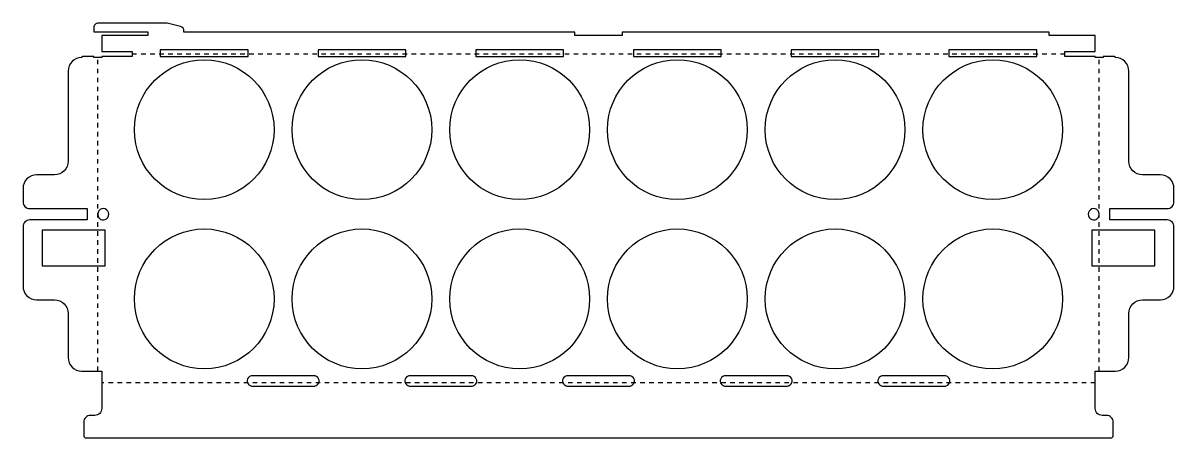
# Model space of a CAD drawing. Header units: millimetres. Extents: x 0 to 511, y 0 to 184.
import ezdxf

# ---------------------------------------------------------------- set-up
doc = ezdxf.new("R2010")
doc.units = ezdxf.units.MM
doc.linetypes.add('DOT', pattern=[4, 2, -2])
doc.layers.get('0').update_dxf_attribs({"color": 250, "linetype": 'CONTINUOUS'})
doc.layers.add('Bend', color=94, linetype='DOT')

msp = doc.modelspace()

# ---------------------------------------------------------------- linework, layer by layer
for points in [[(483.94, 1), (483.94, 7, 0.414214), (480.94, 10), (478.94, 10, -0.414214), (475.94, 13), (475.94, 29.64), (484.88, 29.64, 0.414214), (490.88, 35.64), (490.88, 55.24, -0.414214), (496.88, 61.24), (504.88, 61.24, 0.414214), (510.88, 67.24), (510.88, 93.64, 0.414214), (507.88, 96.64), (482.38, 96.64), (482.38, 101.64), (507.88, 101.64, 0.414214), (510.88, 104.64), (510.88, 110.64, 0.414214), (504.88, 116.64), (496.88, 116.64, -0.414214), (490.88, 122.64), (490.88, 162.64, 0.414214), (484.88, 168.64), (484.38, 169.14), (479.38, 169.14), (479.38, 168.64), (475.94, 168.64), (475.94, 169.14), (462.44, 169.14), (462.44, 171.26), (475.94, 171.26), (475.94, 178.4), (455.44, 178.4), (455.44, 179.9), (265.94, 179.9), (265.94, 178.4), (244.94, 178.4), (244.94, 179.9), (71.44, 179.9), (71.44, 180.37, 0.339454), (69.96, 182.3), (63.97, 183.9), (33.44, 183.9, 0.414214), (31.44, 181.9), (31.44, 180), (55.44, 180), (55.44, 178.4), (34.94, 178.4), (34.94, 171.26), (48.44, 171.26), (48.44, 169.14), (34.94, 169.14), (34.94, 168.64), (31.5, 168.64), (31.5, 169.14), (26.5, 169.14), (26, 168.64, 0.414214), (20, 162.64), (20, 122.64, -0.414214), (14, 116.64), (6, 116.64, 0.414214), (0, 110.64), (0, 104.64, 0.414214), (3, 101.64), (28.5, 101.64), (28.5, 96.64), (3, 96.64, 0.414214), (0, 93.64), (0, 67.24, 0.414214), (6, 61.24), (14, 61.24, -0.414214), (20, 55.24), (20, 35.64, 0.414214), (26, 29.64), (34.94, 29.64), (34.94, 13, -0.414214), (31.94, 10), (29.94, 10, 0.414214), (26.94, 7), (26.94, 1, 0.414214), (27.94, 0), (482.94, 0, 0.414214)], [(33.69, 100.65, 0.144858), (33.22, 99.14, 0.144858), (33.69, 97.63, 0.175223), (34.94, 96.71, 1.277333), (34.94, 101.57, 0.175223)], [(475.94, 96.71, 0.175223), (477.19, 97.63, 0.144858), (477.66, 99.14, 0.144858), (477.19, 100.65, 0.175223), (475.94, 101.57, 1.277333)], [(99.89, 23.97, 0.230318), (101.94, 22.94), (128.94, 22.94, 0.230318), (130.99, 23.97, 0.281872), (131.21, 26.14, 0.293452), (128.94, 27.6), (101.94, 27.6, 0.293452), (99.67, 26.14, 0.281872)], [(198.94, 27.6), (171.94, 27.6, 0.293452), (169.67, 26.14, 0.281872), (169.89, 23.97, 0.230318), (171.94, 22.94), (198.94, 22.94, 0.230318), (200.99, 23.97, 0.281872), (201.21, 26.14, 0.293452)], [(268.94, 27.6), (241.94, 27.6, 0.293452), (239.67, 26.14, 0.281872), (239.89, 23.97, 0.230318), (241.94, 22.94), (268.94, 22.94, 0.230318), (270.99, 23.97, 0.281872), (271.21, 26.14, 0.293452)], [(309.67, 26.14, 0.281872), (309.89, 23.97, 0.230318), (311.94, 22.94), (338.94, 22.94, 0.230318), (340.99, 23.97, 0.281872), (341.21, 26.14, 0.293452), (338.94, 27.6), (311.94, 27.6, 0.293452)], [(379.89, 23.97, 0.230318), (381.94, 22.94), (408.94, 22.94, 0.230318), (410.99, 23.97, 0.281872), (411.21, 26.14, 0.293452), (408.94, 27.6), (381.94, 27.6, 0.293452), (379.67, 26.14, 0.281872)]]:
    msp.add_lwpolyline(points, format="xyb", close=True)
for points in [[(99.94, 171.98), (60.94, 171.98), (60.94, 169.06), (99.94, 169.06)], [(130.94, 169.06), (169.94, 169.06), (169.94, 171.98), (130.94, 171.98)], [(239.94, 169.06), (239.94, 171.98), (200.94, 171.98), (200.94, 169.06)], [(309.94, 169.06), (309.94, 171.98), (270.94, 171.98), (270.94, 169.06)], [(379.94, 171.98), (340.94, 171.98), (340.94, 169.06), (379.94, 169.06)], [(449.94, 169.06), (449.94, 171.98), (410.94, 171.98), (410.94, 169.06)], [(8.5, 92.04), (8.5, 76.24), (36.44, 76.24), (36.44, 92.04)], [(474.44, 92.04), (474.44, 76.24), (502.38, 76.24), (502.38, 92.04)]]:
    msp.add_lwpolyline(points, close=True)
at = {"color": 250}
for centre in [(80.44, 136.64), (150.44, 136.64), (220.44, 136.64), (290.44, 136.64), (360.44, 136.64), (430.44, 136.64), (80.44, 61.64), (150.44, 61.64), (220.44, 61.64), (290.44, 61.64), (360.44, 61.64), (430.44, 61.64)]:
    msp.add_circle(centre, 31, dxfattribs=at)
at = {"layer": 'Bend'}
for p, q in [((33.22, 29.64), (33.22, 168.64)), ((48.44, 170.27), (462.44, 170.27)), ((477.66, 29.64), (477.66, 168.64)), ((475.94, 24.42), (34.94, 24.42))]:
    msp.add_line(p, q, dxfattribs=at)

doc.saveas('drawing.dxf')
